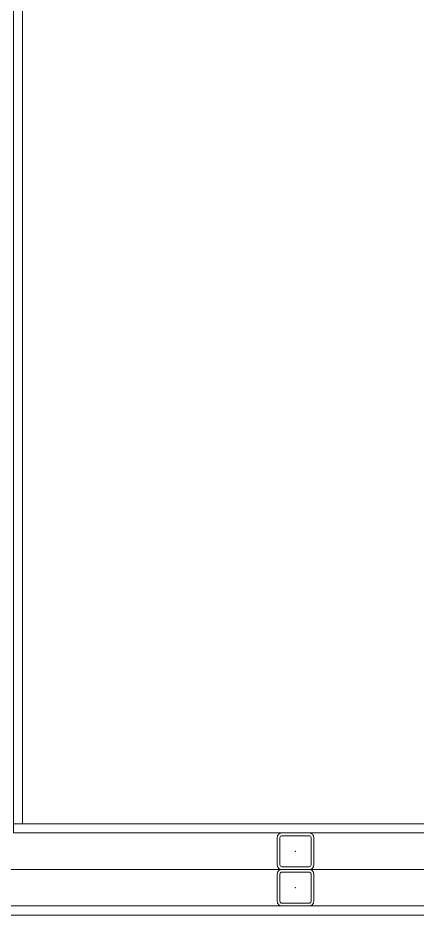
# Model space of a CAD drawing. Extents: x -3709 to 34962, y 0 to 8245.
# Drawn here: x 3250.3 to 3294.1, y 3277.5 to 3375.8 of the extents above; entities that cross this region are included whole.
import ezdxf

# ---------------------------------------------------------------- set-up
doc = ezdxf.new("R2010")
doc.units = 0
doc.layers.get('0').update_dxf_attribs({"color": 9, "lineweight": 9})
for name, color, linetype, lineweight in [('06D', 9, 'Continuous', 9), ('10', 9, 'Continuous', 9), ('11', 9, 'Continuous', 9), ('33', 9, 'BATTING', 9)]:
    doc.layers.add(name, color=color, linetype=linetype, lineweight=lineweight)
doc.linetypes.add('BATTING', pattern='A,0.0001,-0.1,[134,ltypeshp.shx,S=0.1,R=0,X=-0.1,Y=0],-0.2,[134,ltypeshp.shx,S=0.1,R=180,X=0.1,Y=0],-0.1', length=0.4001)

# ---------------------------------------------------------------- blocks, each defined once
blk = doc.blocks.new('Prf-40x40')
for points in [[(1.5, -2), (-1.5, -2, -0.414214), (-2, -1.5), (-2, 1.5, -0.414214), (-1.5, 2), (1.5, 2, -0.414214), (2, 1.5), (2, -1.5, -0.414214)], [(1.5, -1.7), (-1.5, -1.7, -0.414214), (-1.7, -1.5), (-1.7, 1.5, -0.414214), (-1.5, 1.7), (1.5, 1.7, -0.414214), (1.7, 1.5), (1.7, -1.5, -0.414214)]]:
    blk.add_lwpolyline(points, format="xyb", close=True)
blk.add_point((0, 0))

msp = doc.modelspace()

# ---------------------------------------------------------------- linework, layer by layer
at = {"layer": '06D'}
msp.add_lwpolyline([(3150.838, 3282.5), (3328.838, 3282.5)], dxfattribs=at)
at = {"layer": '11'}
for points in [[(3249.838, 3287.5), (3250.838, 3287.5), (3250.838, 3457.5), (3249.838, 3457.5)], [(3249.838, 3286.5), (3249.838, 3287.5), (3328.838, 3287.5), (3328.838, 3286.5)], [(3150.838, 3277.5), (3150.838, 3278.5), (3328.838, 3278.5), (3328.838, 3277.5)]]:
    msp.add_lwpolyline(points, close=True, dxfattribs=at)
at = {"layer": '33', "ltscale": 0.3}
msp.add_lwpolyline([(3150.938, 3282.5), (3328.738, 3282.5)], dxfattribs=at)

# ---------------------------------------------------------------- block references
at = {"layer": '10', "xscale": -1}
for p in [(3280.765, 3284.5), (3280.765, 3280.5)]:
    msp.add_blockref('Prf-40x40', p, dxfattribs=at)

doc.saveas('drawing.dxf')
